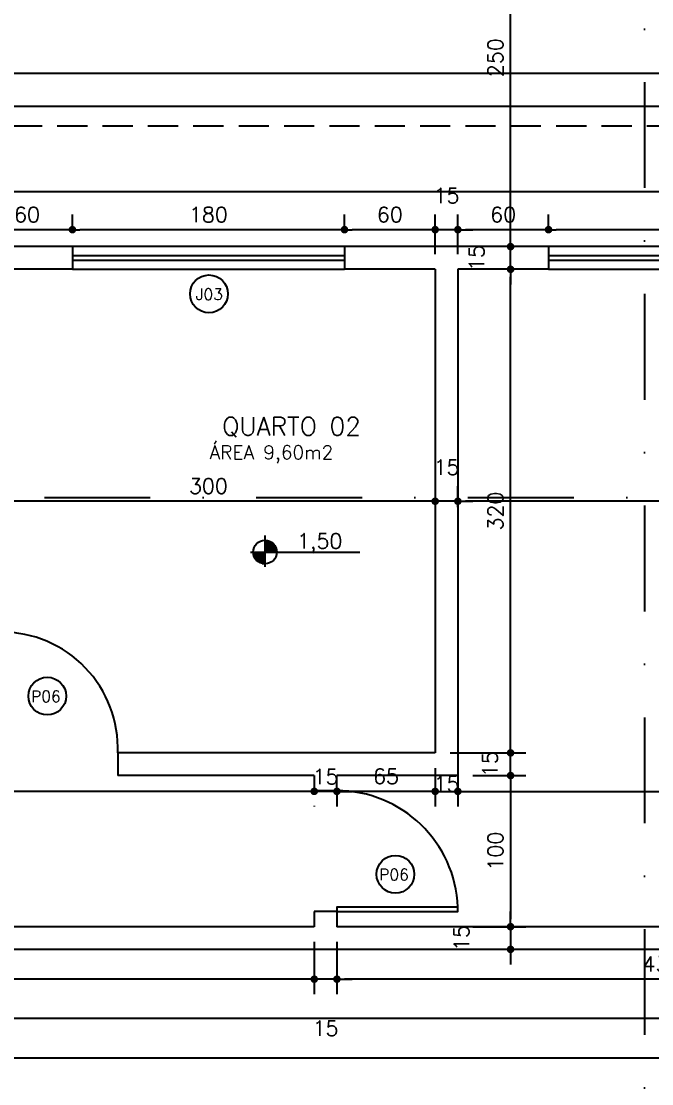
# Model space of a CAD drawing. Header units: inches. Extents: x 580771 to 672494, y 7715997 to 7829530.
# Drawn here: x 655189 to 655606, y 7727580 to 7728283 of the extents above; entities that cross this region are included whole.
import ezdxf

# ---------------------------------------------------------------- set-up
doc = ezdxf.new("R2010")
doc.units = ezdxf.units.IN
doc.header["$MEASUREMENT"] = 0
doc.header["$PDMODE"] = 2
doc.linetypes.add('DASHDOTX2', pattern=[2, 1, -0.5, 0, -0.5])
doc.linetypes.add('DASHED2', pattern=[0.375, 0.25, -0.125])
for name, color, linetype in [('02', 2, 'Continuous'), ('04', 4, 'Continuous'), ('1-ARQ-2', 2, 'Continuous'), ('1-ARQ-A', 1, 'Continuous'), ('Layer1', 1, 'Continuous'), ('Layer3', 3, 'Continuous'), ('NIVEL', 2, 'Continuous'), ('P02', 2, 'Continuous'), ('parede', 6, 'Continuous'), ('SIMBOLOS', 2, 'Continuous')]:
    doc.layers.add(name, color=color, linetype=linetype)
doc.styles.add('R80E50', font='romans.shx', dxfattribs={"height": 10})
doc.styles.add('ROMANS', font='romans', dxfattribs={"height": 0.2})
doc.dimstyles.new('ARQ50', dxfattribs={"dimscale": 50, "dimtxt": 10, "dimasz": 0.1, "dimexe": 0.2, "dimexo": 0.2, "dimgap": 0.1, "dimtad": 1, "dimdec": 0, "dimzin": 12, "dimdsep": 46, "dimtxsty": 'R80E50', "dimblk1": 'DOT', "dimblk2": 'DOT', "dimsah": 1, "dimcen": 0.4, "dimclrd": 15, "dimclre": 15, "dimclrt": 3, "dimadec": 0, "dimazin": 0, "dimtfac": 1, "dimtdec": 0, "dimtmove": 2, "dimatfit": 3, "dimldrblk": 'DOT', "dimfxl": 0.2, "dimtolj": 1, "dimtzin": 12, "dimarcsym": 0})

# ---------------------------------------------------------------- blocks, each defined once
blk = doc.blocks.new('_DOT')
at = {"color": 0, "linetype": 'ByBlock'}
blk.add_line((-0.5, 0), (-1, 0), dxfattribs=at)
at = {"color": 0, "linetype": 'ByBlock', "const_width": 0.5}
blk.add_lwpolyline([(-0.25, 0, 1), (0.25, 0, 1)], format="xyb", close=True, dxfattribs=at)
blk = doc.blocks.new('*D1098')
at = {"layer": 'Defpoints', "color": 0, "transparency": 16777216}
for p in [(654192.74, 7728248.16), (654192.74, 7728213.61), (655922.74, 7728213.61)]:
    blk.add_point(p, dxfattribs=at)
at = {"layer": 'NIVEL', "color": 15, "lineweight": -2, "transparency": 16777216}
for p, q in [((654192.74, 7728223.61), (654192.74, 7728258.16)), ((655922.74, 7728223.61), (655922.74, 7728258.16)), ((655917.74, 7728248.16), (654197.74, 7728248.16))]:
    blk.add_line(p, q, dxfattribs=at)
at = {"layer": 'NIVEL', "color": 15, "lineweight": -2, "transparency": 16777216, "xscale": 5, "yscale": 5, "zscale": 5, "rotation": 180}
blk.add_blockref('_DOT', (654192.74, 7728248.16), dxfattribs=at)
at = {"layer": 'NIVEL', "color": 15, "lineweight": -2, "transparency": 16777216, "xscale": 5, "yscale": 5, "zscale": 5}
blk.add_blockref('_DOT', (655922.74, 7728248.16), dxfattribs=at)
at = {"layer": 'NIVEL', "color": 3, "transparency": 16777216, "insert": (655057.74, 7728258.16), "char_height": 10, "attachment_point": 5, "style": 'R80E50'}
blk.add_mtext('\\A1;1730', dxfattribs=at)
blk = doc.blocks.new('*D1104')
at = {"layer": 'Defpoints', "color": 0, "transparency": 16777216}
for p in [(654527.74, 7728226.26), (654527.74, 7728213.61), (655717.74, 7728213.61)]:
    blk.add_point(p, dxfattribs=at)
at = {"layer": 'NIVEL', "color": 15, "lineweight": -2, "transparency": 16777216}
for p, q in [((654527.74, 7728223.61), (654527.74, 7728236.26)), ((655717.74, 7728223.61), (655717.74, 7728236.26)), ((655712.74, 7728226.26), (654532.74, 7728226.26))]:
    blk.add_line(p, q, dxfattribs=at)
at = {"layer": 'NIVEL', "color": 15, "lineweight": -2, "transparency": 16777216, "xscale": 5, "yscale": 5, "zscale": 5, "rotation": 180}
blk.add_blockref('_DOT', (654527.74, 7728226.26), dxfattribs=at)
at = {"layer": 'NIVEL', "color": 15, "lineweight": -2, "transparency": 16777216, "xscale": 5, "yscale": 5, "zscale": 5}
blk.add_blockref('_DOT', (655717.74, 7728226.26), dxfattribs=at)
at = {"layer": 'NIVEL', "color": 3, "transparency": 16777216, "insert": (655122.74, 7728236.26), "char_height": 10, "attachment_point": 5, "style": 'R80E50'}
blk.add_mtext('\\A1;1190', dxfattribs=at)
blk = doc.blocks.new('*D1116')
at = {"layer": 'Defpoints', "color": 0, "transparency": 16777216}
for p in [(655537.74, 7728144.83), (655537.74, 7728133.61), (655717.74, 7728133.61)]:
    blk.add_point(p, dxfattribs=at)
at = {"layer": 'NIVEL', "color": 15, "lineweight": -2, "transparency": 16777216}
for p, q in [((655537.74, 7728143.61), (655537.74, 7728154.83)), ((655717.74, 7728143.61), (655717.74, 7728154.83)), ((655712.74, 7728144.83), (655542.74, 7728144.83))]:
    blk.add_line(p, q, dxfattribs=at)
at = {"layer": 'NIVEL', "color": 15, "lineweight": -2, "transparency": 16777216, "xscale": 5, "yscale": 5, "zscale": 5, "rotation": 180}
blk.add_blockref('_DOT', (655537.74, 7728144.83), dxfattribs=at)
at = {"layer": 'NIVEL', "color": 15, "lineweight": -2, "transparency": 16777216, "xscale": 5, "yscale": 5, "zscale": 5}
blk.add_blockref('_DOT', (655717.74, 7728144.83), dxfattribs=at)
at = {"layer": 'NIVEL', "color": 3, "transparency": 16777216, "insert": (655627.74, 7728154.83), "char_height": 10, "attachment_point": 5, "style": 'R80E50'}
blk.add_mtext('\\A1;180', dxfattribs=at)
blk = doc.blocks.new('*D1118')
at = {"layer": 'Defpoints', "color": 0, "transparency": 16777216}
for p in [(655477.74, 7728144.83), (655537.74, 7728133.61), (655477.74, 7728118.61)]:
    blk.add_point(p, dxfattribs=at)
at = {"layer": 'NIVEL', "color": 15, "lineweight": -2, "transparency": 16777216}
for p, q in [((655477.74, 7728128.61), (655477.74, 7728154.83)), ((655537.74, 7728143.61), (655537.74, 7728154.83)), ((655532.74, 7728144.83), (655482.74, 7728144.83))]:
    blk.add_line(p, q, dxfattribs=at)
at = {"layer": 'NIVEL', "color": 15, "lineweight": -2, "transparency": 16777216, "xscale": 5, "yscale": 5, "zscale": 5, "rotation": 180}
blk.add_blockref('_DOT', (655477.74, 7728144.83), dxfattribs=at)
at = {"layer": 'NIVEL', "color": 15, "lineweight": -2, "transparency": 16777216, "xscale": 5, "yscale": 5, "zscale": 5}
blk.add_blockref('_DOT', (655537.74, 7728144.83), dxfattribs=at)
at = {"layer": 'NIVEL', "color": 3, "transparency": 16777216, "insert": (655507.74, 7728154.83), "char_height": 10, "attachment_point": 5, "style": 'R80E50'}
blk.add_mtext('\\A1;60', dxfattribs=at)
blk = doc.blocks.new('*D1119')
at = {"layer": 'Defpoints', "color": 0, "transparency": 16777216}
for p in [(655462.74, 7728144.83), (655462.74, 7728118.61), (655477.74, 7728118.61)]:
    blk.add_point(p, dxfattribs=at)
at = {"layer": 'NIVEL', "color": 15, "lineweight": -2, "transparency": 16777216}
for p, q in [((655462.74, 7728128.61), (655462.74, 7728154.83)), ((655477.74, 7728128.61), (655477.74, 7728154.83)), ((655457.74, 7728144.83), (655452.74, 7728144.83)), ((655477.74, 7728144.83), (655462.74, 7728144.83)), ((655482.74, 7728144.83), (655487.74, 7728144.83))]:
    blk.add_line(p, q, dxfattribs=at)
at = {"layer": 'NIVEL', "color": 15, "lineweight": -2, "transparency": 16777216, "xscale": 5, "yscale": 5, "zscale": 5}
blk.add_blockref('_DOT', (655462.74, 7728144.83), dxfattribs=at)
at = {"layer": 'NIVEL', "color": 15, "lineweight": -2, "transparency": 16777216, "xscale": 5, "yscale": 5, "zscale": 5, "rotation": 180}
blk.add_blockref('_DOT', (655477.74, 7728144.83), dxfattribs=at)
at = {"layer": 'NIVEL', "color": 3, "transparency": 16777216, "insert": (655470.24, 7728167.33), "char_height": 10, "attachment_point": 5, "style": 'R80E50'}
blk.add_mtext('\\A1;15', dxfattribs=at)
blk = doc.blocks.new('*D1120')
at = {"layer": 'Defpoints', "color": 0, "transparency": 16777216}
for p in [(655402.74, 7728144.83), (655402.74, 7728133.61), (655462.74, 7728118.61)]:
    blk.add_point(p, dxfattribs=at)
at = {"layer": 'NIVEL', "color": 15, "lineweight": -2, "transparency": 16777216}
for p, q in [((655402.74, 7728143.61), (655402.74, 7728154.83)), ((655462.74, 7728128.61), (655462.74, 7728154.83)), ((655457.74, 7728144.83), (655407.74, 7728144.83))]:
    blk.add_line(p, q, dxfattribs=at)
at = {"layer": 'NIVEL', "color": 15, "lineweight": -2, "transparency": 16777216, "xscale": 5, "yscale": 5, "zscale": 5, "rotation": 180}
blk.add_blockref('_DOT', (655402.74, 7728144.83), dxfattribs=at)
at = {"layer": 'NIVEL', "color": 15, "lineweight": -2, "transparency": 16777216, "xscale": 5, "yscale": 5, "zscale": 5}
blk.add_blockref('_DOT', (655462.74, 7728144.83), dxfattribs=at)
at = {"layer": 'NIVEL', "color": 3, "transparency": 16777216, "insert": (655432.74, 7728154.83), "char_height": 10, "attachment_point": 5, "style": 'R80E50'}
blk.add_mtext('\\A1;60', dxfattribs=at)
blk = doc.blocks.new('*D1121')
at = {"layer": 'Defpoints', "color": 0, "transparency": 16777216}
for p in [(655222.74, 7728144.83), (655222.74, 7728133.61), (655402.74, 7728133.61)]:
    blk.add_point(p, dxfattribs=at)
at = {"layer": 'NIVEL', "color": 15, "lineweight": -2, "transparency": 16777216}
for p, q in [((655222.74, 7728143.61), (655222.74, 7728154.83)), ((655402.74, 7728143.61), (655402.74, 7728154.83)), ((655397.74, 7728144.83), (655227.74, 7728144.83))]:
    blk.add_line(p, q, dxfattribs=at)
at = {"layer": 'NIVEL', "color": 15, "lineweight": -2, "transparency": 16777216, "xscale": 5, "yscale": 5, "zscale": 5, "rotation": 180}
blk.add_blockref('_DOT', (655222.74, 7728144.83), dxfattribs=at)
at = {"layer": 'NIVEL', "color": 15, "lineweight": -2, "transparency": 16777216, "xscale": 5, "yscale": 5, "zscale": 5}
blk.add_blockref('_DOT', (655402.74, 7728144.83), dxfattribs=at)
at = {"layer": 'NIVEL', "color": 3, "transparency": 16777216, "insert": (655312.74, 7728154.83), "char_height": 10, "attachment_point": 5, "style": 'R80E50'}
blk.add_mtext('\\A1;180', dxfattribs=at)
blk = doc.blocks.new('*D1122')
at = {"layer": 'Defpoints', "color": 0, "transparency": 16777216}
for p in [(655162.74, 7728144.83), (655222.74, 7728133.61), (655162.74, 7728118.61)]:
    blk.add_point(p, dxfattribs=at)
at = {"layer": 'NIVEL', "color": 15, "lineweight": -2, "transparency": 16777216}
for p, q in [((655162.74, 7728128.61), (655162.74, 7728154.83)), ((655222.74, 7728143.61), (655222.74, 7728154.83)), ((655217.74, 7728144.83), (655167.74, 7728144.83))]:
    blk.add_line(p, q, dxfattribs=at)
at = {"layer": 'NIVEL', "color": 15, "lineweight": -2, "transparency": 16777216, "xscale": 5, "yscale": 5, "zscale": 5, "rotation": 180}
blk.add_blockref('_DOT', (655162.74, 7728144.83), dxfattribs=at)
at = {"layer": 'NIVEL', "color": 15, "lineweight": -2, "transparency": 16777216, "xscale": 5, "yscale": 5, "zscale": 5}
blk.add_blockref('_DOT', (655222.74, 7728144.83), dxfattribs=at)
at = {"layer": 'NIVEL', "color": 3, "transparency": 16777216, "insert": (655192.74, 7728154.83), "char_height": 10, "attachment_point": 5, "style": 'R80E50'}
blk.add_mtext('\\A1;60', dxfattribs=at)
blk = doc.blocks.new('*D1143')
at = {"layer": 'Defpoints', "color": 0, "transparency": 16777216}
for p in [(654177.74, 7728169.91), (654177.74, 7728133.61), (655842.74, 7728133.61)]:
    blk.add_point(p, dxfattribs=at)
at = {"layer": 'NIVEL', "color": 15, "lineweight": -2, "transparency": 16777216}
for p, q in [((654177.74, 7728143.61), (654177.74, 7728179.91)), ((655842.74, 7728143.61), (655842.74, 7728179.91)), ((655837.74, 7728169.91), (654182.74, 7728169.91))]:
    blk.add_line(p, q, dxfattribs=at)
at = {"layer": 'NIVEL', "color": 15, "lineweight": -2, "transparency": 16777216, "xscale": 5, "yscale": 5, "zscale": 5, "rotation": 180}
blk.add_blockref('_DOT', (654177.74, 7728169.91), dxfattribs=at)
at = {"layer": 'NIVEL', "color": 15, "lineweight": -2, "transparency": 16777216, "xscale": 5, "yscale": 5, "zscale": 5}
blk.add_blockref('_DOT', (655842.74, 7728169.91), dxfattribs=at)
at = {"layer": 'NIVEL', "color": 3, "transparency": 16777216, "insert": (655080.44, 7728179.91), "char_height": 10, "attachment_point": 5, "style": 'R80E50'}
blk.add_mtext('\\A1;1665', dxfattribs=at)
blk = doc.blocks.new('*D1146')
at = {"color": 15, "lineweight": -2, "transparency": 16777216}
for p, q in [((655477.74, 7727961.11), (655477.74, 7727975.13)), ((655822.74, 7727965.13), (655482.74, 7727965.13)), ((655827.74, 7727966.11), (655827.74, 7727955.13))]:
    blk.add_line(p, q, dxfattribs=at)
at = {"layer": 'Defpoints', "color": 0, "transparency": 16777216}
for p in [(655827.74, 7727976.11), (655477.74, 7727965.13), (655477.74, 7727951.11)]:
    blk.add_point(p, dxfattribs=at)
at = {"color": 15, "lineweight": -2, "transparency": 16777216, "xscale": 5, "yscale": 5, "zscale": 5, "rotation": 180}
blk.add_blockref('_DOT', (655477.74, 7727965.13), dxfattribs=at)
at = {"color": 15, "lineweight": -2, "transparency": 16777216, "xscale": 5, "yscale": 5, "zscale": 5}
blk.add_blockref('_DOT', (655827.74, 7727965.13), dxfattribs=at)
at = {"color": 3, "transparency": 16777216, "insert": (655652.74, 7727975.13), "char_height": 10, "attachment_point": 5, "style": 'R80E50'}
blk.add_mtext('\\A1;350', dxfattribs=at)
blk = doc.blocks.new('*D1147')
at = {"color": 15, "lineweight": -2, "transparency": 16777216}
for p, q in [((655477.74, 7727961.11), (655477.74, 7727975.13)), ((655457.74, 7727965.13), (655452.74, 7727965.13)), ((655477.74, 7727965.13), (655462.74, 7727965.13)), ((655482.74, 7727965.13), (655487.74, 7727965.13))]:
    blk.add_line(p, q, dxfattribs=at)
at = {"layer": 'Defpoints', "color": 0, "transparency": 16777216}
for p in [(655462.74, 7727965.13), (655462.74, 7727965.13), (655477.74, 7727951.11)]:
    blk.add_point(p, dxfattribs=at)
at = {"color": 15, "lineweight": -2, "transparency": 16777216, "xscale": 5, "yscale": 5, "zscale": 5}
blk.add_blockref('_DOT', (655462.74, 7727965.13), dxfattribs=at)
at = {"color": 15, "lineweight": -2, "transparency": 16777216, "xscale": 5, "yscale": 5, "zscale": 5, "rotation": 180}
blk.add_blockref('_DOT', (655477.74, 7727965.13), dxfattribs=at)
at = {"color": 3, "transparency": 16777216, "insert": (655470.24, 7727987.63), "char_height": 10, "attachment_point": 5, "style": 'R80E50'}
blk.add_mtext('\\A1;15', dxfattribs=at)
blk = doc.blocks.new('*D1148')
at = {"color": 15, "lineweight": -2, "transparency": 16777216}
for p, q in [((655162.74, 7727968.61), (655162.74, 7727975.13)), ((655457.74, 7727965.13), (655167.74, 7727965.13))]:
    blk.add_line(p, q, dxfattribs=at)
at = {"layer": 'Defpoints', "color": 0, "transparency": 16777216}
for p in [(655162.74, 7727965.13), (655462.74, 7727965.13), (655162.74, 7727958.61)]:
    blk.add_point(p, dxfattribs=at)
at = {"color": 15, "lineweight": -2, "transparency": 16777216, "xscale": 5, "yscale": 5, "zscale": 5, "rotation": 180}
blk.add_blockref('_DOT', (655162.74, 7727965.13), dxfattribs=at)
at = {"color": 15, "lineweight": -2, "transparency": 16777216, "xscale": 5, "yscale": 5, "zscale": 5}
blk.add_blockref('_DOT', (655462.74, 7727965.13), dxfattribs=at)
at = {"color": 3, "transparency": 16777216, "insert": (655312.74, 7727975.13), "char_height": 10, "attachment_point": 5, "style": 'R80E50'}
blk.add_mtext('\\A1;300', dxfattribs=at)
blk = doc.blocks.new('*D1194')
at = {"layer": 'Defpoints', "color": 0, "transparency": 16777216}
for p in [(655462.74, 7727798.61), (655477.74, 7727798.61), (655477.74, 7727773.16)]:
    blk.add_point(p, dxfattribs=at)
at = {"layer": 'NIVEL', "color": 15, "lineweight": -2, "transparency": 16777216}
for p, q in [((655462.74, 7727788.61), (655462.74, 7727763.16)), ((655477.74, 7727788.61), (655477.74, 7727763.16)), ((655457.74, 7727773.16), (655452.74, 7727773.16)), ((655462.74, 7727773.16), (655477.74, 7727773.16)), ((655482.74, 7727773.16), (655487.74, 7727773.16))]:
    blk.add_line(p, q, dxfattribs=at)
at = {"layer": 'NIVEL', "color": 15, "lineweight": -2, "transparency": 16777216, "xscale": 5, "yscale": 5, "zscale": 5}
blk.add_blockref('_DOT', (655462.74, 7727773.16), dxfattribs=at)
at = {"layer": 'NIVEL', "color": 15, "lineweight": -2, "transparency": 16777216, "xscale": 5, "yscale": 5, "zscale": 5, "rotation": 180}
blk.add_blockref('_DOT', (655477.74, 7727773.16), dxfattribs=at)
at = {"layer": 'NIVEL', "color": 3, "transparency": 16777216, "insert": (655470.24, 7727778.13), "char_height": 10, "attachment_point": 5, "style": 'R80E50'}
blk.add_mtext('\\A1;15', dxfattribs=at)
blk = doc.blocks.new('*D1195')
at = {"layer": 'Defpoints', "color": 0, "transparency": 16777216}
for p in [(655477.74, 7727798.61), (655827.74, 7727773.16), (655827.74, 7727763.61)]:
    blk.add_point(p, dxfattribs=at)
at = {"layer": 'NIVEL', "color": 15, "lineweight": -2, "transparency": 16777216}
for p, q in [((655477.74, 7727788.61), (655477.74, 7727763.16)), ((655827.74, 7727773.61), (655827.74, 7727783.16)), ((655482.74, 7727773.16), (655822.74, 7727773.16))]:
    blk.add_line(p, q, dxfattribs=at)
at = {"layer": 'NIVEL', "color": 15, "lineweight": -2, "transparency": 16777216, "xscale": 5, "yscale": 5, "zscale": 5, "rotation": 180}
blk.add_blockref('_DOT', (655477.74, 7727773.16), dxfattribs=at)
at = {"layer": 'NIVEL', "color": 15, "lineweight": -2, "transparency": 16777216, "xscale": 5, "yscale": 5, "zscale": 5}
blk.add_blockref('_DOT', (655827.74, 7727773.16), dxfattribs=at)
at = {"layer": 'NIVEL', "color": 3, "transparency": 16777216, "insert": (655652.74, 7727783.16), "char_height": 10, "attachment_point": 5, "style": 'R80E50'}
blk.add_mtext('\\A1;350', dxfattribs=at)
blk = doc.blocks.new('*D1199')
at = {"layer": 'Defpoints', "color": 0, "transparency": 16777216}
for p in [(655462.74, 7727798.61), (655397.74, 7727783.61), (655397.74, 7727773.16)]:
    blk.add_point(p, dxfattribs=at)
at = {"layer": 'NIVEL', "color": 15, "lineweight": -2, "transparency": 16777216}
for p, q in [((655462.74, 7727788.61), (655462.74, 7727763.16)), ((655397.74, 7727773.61), (655397.74, 7727763.16)), ((655457.74, 7727773.16), (655402.74, 7727773.16))]:
    blk.add_line(p, q, dxfattribs=at)
at = {"layer": 'NIVEL', "color": 15, "lineweight": -2, "transparency": 16777216, "xscale": 5, "yscale": 5, "zscale": 5, "rotation": 180}
blk.add_blockref('_DOT', (655397.74, 7727773.16), dxfattribs=at)
at = {"layer": 'NIVEL', "color": 15, "lineweight": -2, "transparency": 16777216, "xscale": 5, "yscale": 5, "zscale": 5}
blk.add_blockref('_DOT', (655462.74, 7727773.16), dxfattribs=at)
at = {"layer": 'NIVEL', "color": 3, "transparency": 16777216, "insert": (655430.24, 7727783.16), "char_height": 10, "attachment_point": 5, "style": 'R80E50'}
blk.add_mtext('\\A1;65', dxfattribs=at)
blk = doc.blocks.new('*D1200')
at = {"layer": 'Defpoints', "color": 0, "transparency": 16777216}
for p in [(655397.74, 7727783.61), (655382.74, 7727773.61), (655382.74, 7727773.16)]:
    blk.add_point(p, dxfattribs=at)
at = {"layer": 'NIVEL', "color": 15, "lineweight": -2, "transparency": 16777216}
for p, q in [((655397.74, 7727773.61), (655397.74, 7727763.16)), ((655377.74, 7727773.16), (655372.74, 7727773.16)), ((655397.74, 7727773.16), (655382.74, 7727773.16)), ((655402.74, 7727773.16), (655407.74, 7727773.16)), ((655382.74, 7727763.61), (655382.74, 7727763.16))]:
    blk.add_line(p, q, dxfattribs=at)
at = {"layer": 'NIVEL', "color": 15, "lineweight": -2, "transparency": 16777216, "xscale": 5, "yscale": 5, "zscale": 5}
blk.add_blockref('_DOT', (655382.74, 7727773.16), dxfattribs=at)
at = {"layer": 'NIVEL', "color": 15, "lineweight": -2, "transparency": 16777216, "xscale": 5, "yscale": 5, "zscale": 5, "rotation": 180}
blk.add_blockref('_DOT', (655397.74, 7727773.16), dxfattribs=at)
at = {"layer": 'NIVEL', "color": 3, "transparency": 16777216, "insert": (655390.24, 7727782.89), "char_height": 10, "attachment_point": 5, "style": 'R80E50'}
blk.add_mtext('\\A1;15', dxfattribs=at)
blk = doc.blocks.new('*D1201')
at = {"layer": 'Defpoints', "color": 0, "transparency": 16777216}
for p in [(654832.74, 7727783.61), (655382.74, 7727773.61), (654832.74, 7727773.16)]:
    blk.add_point(p, dxfattribs=at)
at = {"layer": 'NIVEL', "color": 15, "lineweight": -2, "transparency": 16777216}
for p, q in [((654832.74, 7727773.61), (654832.74, 7727763.16)), ((655377.74, 7727773.16), (654837.74, 7727773.16)), ((655382.74, 7727763.61), (655382.74, 7727763.16))]:
    blk.add_line(p, q, dxfattribs=at)
at = {"layer": 'NIVEL', "color": 15, "lineweight": -2, "transparency": 16777216, "xscale": 5, "yscale": 5, "zscale": 5, "rotation": 180}
blk.add_blockref('_DOT', (654832.74, 7727773.16), dxfattribs=at)
at = {"layer": 'NIVEL', "color": 15, "lineweight": -2, "transparency": 16777216, "xscale": 5, "yscale": 5, "zscale": 5}
blk.add_blockref('_DOT', (655382.74, 7727773.16), dxfattribs=at)
at = {"layer": 'NIVEL', "color": 3, "transparency": 16777216, "insert": (655107.74, 7727783.16), "char_height": 10, "attachment_point": 5, "style": 'R80E50'}
blk.add_mtext('\\A1;550', dxfattribs=at)
blk = doc.blocks.new('*D1241')
at = {"layer": 'Defpoints', "color": 0, "transparency": 16777216}
for p in [(655477.74, 7727783.61), (655477.74, 7727683.61), (655512.63, 7727683.61)]:
    blk.add_point(p, dxfattribs=at)
at = {"layer": 'NIVEL', "color": 15, "lineweight": -2, "transparency": 16777216}
for p, q in [((655487.74, 7727783.61), (655522.63, 7727783.61)), ((655512.63, 7727778.61), (655512.63, 7727688.61)), ((655487.74, 7727683.61), (655522.63, 7727683.61))]:
    blk.add_line(p, q, dxfattribs=at)
at = {"layer": 'NIVEL', "color": 15, "lineweight": -2, "transparency": 16777216, "xscale": 5, "yscale": 5, "zscale": 5}
for p, rotation in [((655512.63, 7727783.61), 90), ((655512.63, 7727683.61), 270)]:
    blk.add_blockref('_DOT', p, dxfattribs=dict(at, rotation=rotation))
at = {"layer": 'NIVEL', "color": 3, "transparency": 16777216, "insert": (655502.63, 7727733.61), "char_height": 10, "attachment_point": 5, "rotation": 90, "style": 'R80E50'}
blk.add_mtext('\\A1;100', dxfattribs=at)
blk = doc.blocks.new('*D1242')
at = {"layer": 'Defpoints', "color": 0, "transparency": 16777216}
for p in [(655462.74, 7727798.61), (655512.63, 7727798.61), (655477.74, 7727783.61)]:
    blk.add_point(p, dxfattribs=at)
at = {"layer": 'NIVEL', "color": 15, "lineweight": -2, "transparency": 16777216}
for p, q in [((655512.63, 7727803.61), (655512.63, 7727808.61)), ((655472.74, 7727798.61), (655522.63, 7727798.61)), ((655512.63, 7727783.61), (655512.63, 7727798.61)), ((655487.74, 7727783.61), (655522.63, 7727783.61)), ((655512.63, 7727778.61), (655512.63, 7727773.61))]:
    blk.add_line(p, q, dxfattribs=at)
at = {"layer": 'NIVEL', "color": 15, "lineweight": -2, "transparency": 16777216, "xscale": 5, "yscale": 5, "zscale": 5}
for p, rotation in [((655512.63, 7727798.61), 270), ((655512.63, 7727783.61), 90)]:
    blk.add_blockref('_DOT', p, dxfattribs=dict(at, rotation=rotation))
at = {"layer": 'NIVEL', "color": 3, "transparency": 16777216, "insert": (655499.04, 7727791.11), "char_height": 10, "attachment_point": 5, "rotation": 90, "style": 'R80E50'}
blk.add_mtext('\\A1;15', dxfattribs=at)
blk = doc.blocks.new('*D1243')
at = {"layer": 'Defpoints', "color": 0, "transparency": 16777216}
for p in [(655512.63, 7728118.61), (655514.9, 7728118.61), (655462.74, 7727798.61)]:
    blk.add_point(p, dxfattribs=at)
at = {"layer": 'NIVEL', "color": 15, "lineweight": -2, "transparency": 16777216}
for p, q in [((655504.9, 7728118.61), (655502.63, 7728118.61)), ((655512.63, 7727803.61), (655512.63, 7728113.61)), ((655472.74, 7727798.61), (655522.63, 7727798.61))]:
    blk.add_line(p, q, dxfattribs=at)
at = {"layer": 'NIVEL', "color": 15, "lineweight": -2, "transparency": 16777216, "xscale": 5, "yscale": 5, "zscale": 5}
for p, rotation in [((655512.63, 7728118.61), 90), ((655512.63, 7727798.61), 270)]:
    blk.add_blockref('_DOT', p, dxfattribs=dict(at, rotation=rotation))
at = {"layer": 'NIVEL', "color": 3, "transparency": 16777216, "insert": (655502.63, 7727958.61), "char_height": 10, "attachment_point": 5, "rotation": 90, "style": 'R80E50'}
blk.add_mtext('\\A1;320', dxfattribs=at)
blk = doc.blocks.new('*D1244')
at = {"layer": 'Defpoints', "color": 0, "transparency": 16777216}
for p in [(655512.63, 7728133.61), (655514.9, 7728133.61), (655514.9, 7728118.61)]:
    blk.add_point(p, dxfattribs=at)
at = {"layer": 'NIVEL', "color": 15, "lineweight": -2, "transparency": 16777216}
for p, q in [((655512.63, 7728138.61), (655512.63, 7728143.61)), ((655504.9, 7728133.61), (655502.63, 7728133.61)), ((655512.63, 7728118.61), (655512.63, 7728133.61)), ((655504.9, 7728118.61), (655502.63, 7728118.61)), ((655512.63, 7728113.61), (655512.63, 7728108.61))]:
    blk.add_line(p, q, dxfattribs=at)
at = {"layer": 'NIVEL', "color": 15, "lineweight": -2, "transparency": 16777216, "xscale": 5, "yscale": 5, "zscale": 5}
for p, rotation in [((655512.63, 7728133.61), 270), ((655512.63, 7728118.61), 90)]:
    blk.add_blockref('_DOT', p, dxfattribs=dict(at, rotation=rotation))
at = {"layer": 'NIVEL', "color": 3, "transparency": 16777216, "insert": (655490.13, 7728126.11), "char_height": 10, "attachment_point": 5, "rotation": 90, "style": 'R80E50'}
blk.add_mtext('\\A1;15', dxfattribs=at)
blk = doc.blocks.new('*D1245')
at = {"layer": 'Defpoints', "color": 0, "transparency": 16777216}
for p in [(655512.63, 7728383.61), (655542.95, 7728383.61), (655514.9, 7728133.61)]:
    blk.add_point(p, dxfattribs=at)
at = {"layer": 'NIVEL', "color": 15, "lineweight": -2, "transparency": 16777216}
for p, q in [((655532.95, 7728383.61), (655502.63, 7728383.61)), ((655512.63, 7728138.61), (655512.63, 7728378.61)), ((655504.9, 7728133.61), (655502.63, 7728133.61))]:
    blk.add_line(p, q, dxfattribs=at)
at = {"layer": 'NIVEL', "color": 15, "lineweight": -2, "transparency": 16777216, "xscale": 5, "yscale": 5, "zscale": 5}
for p, rotation in [((655512.63, 7728383.61), 90), ((655512.63, 7728133.61), 270)]:
    blk.add_blockref('_DOT', p, dxfattribs=dict(at, rotation=rotation))
at = {"layer": 'NIVEL', "color": 3, "transparency": 16777216, "insert": (655502.63, 7728258.61), "char_height": 10, "attachment_point": 5, "rotation": 90, "style": 'R80E50'}
blk.add_mtext('\\A1;250', dxfattribs=at)
blk = doc.blocks.new('*D1246')
at = {"layer": 'Defpoints', "color": 0, "transparency": 16777216}
for p in [(655477.74, 7727683.61), (655512.63, 7727668.61), (655542.95, 7727668.61)]:
    blk.add_point(p, dxfattribs=at)
at = {"layer": 'NIVEL', "color": 15, "lineweight": -2, "transparency": 16777216}
for p, q in [((655512.63, 7727688.61), (655512.63, 7727693.61)), ((655487.74, 7727683.61), (655522.63, 7727683.61)), ((655512.63, 7727683.61), (655512.63, 7727668.61)), ((655532.95, 7727668.61), (655502.63, 7727668.61)), ((655512.63, 7727663.61), (655512.63, 7727658.61))]:
    blk.add_line(p, q, dxfattribs=at)
at = {"layer": 'NIVEL', "color": 15, "lineweight": -2, "transparency": 16777216, "xscale": 5, "yscale": 5, "zscale": 5}
for p, rotation in [((655512.63, 7727683.61), 270), ((655512.63, 7727668.61), 90)]:
    blk.add_blockref('_DOT', p, dxfattribs=dict(at, rotation=rotation))
at = {"layer": 'NIVEL', "color": 3, "transparency": 16777216, "insert": (655480.13, 7727676.11), "char_height": 10, "attachment_point": 5, "rotation": 90, "style": 'R80E50'}
blk.add_mtext('\\A1;15', dxfattribs=at)
blk = doc.blocks.new('*D733')
at = {"layer": 'Defpoints', "color": 0, "transparency": 16777216}
for p in [(655397.74, 7727683.61), (655827.74, 7727683.61), (655397.74, 7727648.89)]:
    blk.add_point(p, dxfattribs=at)
at = {"layer": 'NIVEL', "color": 15, "lineweight": -2, "transparency": 16777216}
for p, q in [((655397.74, 7727673.61), (655397.74, 7727638.89)), ((655827.74, 7727673.61), (655827.74, 7727638.89)), ((655822.74, 7727648.89), (655402.74, 7727648.89))]:
    blk.add_line(p, q, dxfattribs=at)
at = {"layer": 'NIVEL', "color": 15, "lineweight": -2, "transparency": 16777216, "xscale": 5, "yscale": 5, "zscale": 5, "rotation": 180}
blk.add_blockref('_DOT', (655397.74, 7727648.89), dxfattribs=at)
at = {"layer": 'NIVEL', "color": 15, "lineweight": -2, "transparency": 16777216, "xscale": 5, "yscale": 5, "zscale": 5}
blk.add_blockref('_DOT', (655827.74, 7727648.89), dxfattribs=at)
at = {"layer": 'NIVEL', "color": 3, "transparency": 16777216, "insert": (655612.74, 7727658.89), "char_height": 10, "attachment_point": 5, "style": 'R80E50'}
blk.add_mtext('\\A1;430', dxfattribs=at)
blk = doc.blocks.new('*D734')
at = {"layer": 'Defpoints', "color": 0, "transparency": 16777216}
for p in [(655382.74, 7727683.61), (655397.74, 7727683.61), (655382.74, 7727648.89)]:
    blk.add_point(p, dxfattribs=at)
at = {"layer": 'NIVEL', "color": 15, "lineweight": -2, "transparency": 16777216}
for p, q in [((655382.74, 7727673.61), (655382.74, 7727638.89)), ((655397.74, 7727673.61), (655397.74, 7727638.89)), ((655377.74, 7727648.89), (655372.74, 7727648.89)), ((655397.74, 7727648.89), (655382.74, 7727648.89)), ((655402.74, 7727648.89), (655407.74, 7727648.89))]:
    blk.add_line(p, q, dxfattribs=at)
at = {"layer": 'NIVEL', "color": 15, "lineweight": -2, "transparency": 16777216, "xscale": 5, "yscale": 5, "zscale": 5}
blk.add_blockref('_DOT', (655382.74, 7727648.89), dxfattribs=at)
at = {"layer": 'NIVEL', "color": 15, "lineweight": -2, "transparency": 16777216, "xscale": 5, "yscale": 5, "zscale": 5, "rotation": 180}
blk.add_blockref('_DOT', (655397.74, 7727648.89), dxfattribs=at)
at = {"layer": 'NIVEL', "color": 3, "transparency": 16777216, "insert": (655390.24, 7727616.39), "char_height": 10, "attachment_point": 5, "style": 'R80E50'}
blk.add_mtext('\\A1;15', dxfattribs=at)
blk = doc.blocks.new('*D735')
at = {"layer": 'Defpoints', "color": 0, "transparency": 16777216}
for p in [(653712.74, 7727683.61), (655382.74, 7727683.61), (653712.74, 7727648.89)]:
    blk.add_point(p, dxfattribs=at)
at = {"layer": 'NIVEL', "color": 15, "lineweight": -2, "transparency": 16777216}
for p, q in [((653712.74, 7727673.61), (653712.74, 7727638.89)), ((655382.74, 7727673.61), (655382.74, 7727638.89)), ((655377.74, 7727648.89), (653717.74, 7727648.89))]:
    blk.add_line(p, q, dxfattribs=at)
at = {"layer": 'NIVEL', "color": 15, "lineweight": -2, "transparency": 16777216, "xscale": 5, "yscale": 5, "zscale": 5, "rotation": 180}
blk.add_blockref('_DOT', (653712.74, 7727648.89), dxfattribs=at)
at = {"layer": 'NIVEL', "color": 15, "lineweight": -2, "transparency": 16777216, "xscale": 5, "yscale": 5, "zscale": 5}
blk.add_blockref('_DOT', (655382.74, 7727648.89), dxfattribs=at)
at = {"layer": 'NIVEL', "color": 3, "transparency": 16777216, "insert": (654547.74, 7727658.89), "char_height": 10, "attachment_point": 5, "style": 'R80E50'}
blk.add_mtext('\\A1;1670', dxfattribs=at)
blk = doc.blocks.new('*D743')
at = {"layer": 'Defpoints', "color": 0, "transparency": 16777216}
for p in [(652832.74, 7727668.61), (656007.74, 7727668.61), (656007.74, 7727623.13)]:
    blk.add_point(p, dxfattribs=at)
at = {"layer": 'NIVEL', "color": 15, "lineweight": -2, "transparency": 16777216}
for p, q in [((652832.74, 7727658.61), (652832.74, 7727613.13)), ((656007.74, 7727658.61), (656007.74, 7727613.13)), ((652837.74, 7727623.13), (656002.74, 7727623.13))]:
    blk.add_line(p, q, dxfattribs=at)
at = {"layer": 'NIVEL', "color": 15, "lineweight": -2, "transparency": 16777216, "xscale": 5, "yscale": 5, "zscale": 5, "rotation": 180}
blk.add_blockref('_DOT', (652832.74, 7727623.13), dxfattribs=at)
at = {"layer": 'NIVEL', "color": 15, "lineweight": -2, "transparency": 16777216, "xscale": 5, "yscale": 5, "zscale": 5}
blk.add_blockref('_DOT', (656007.74, 7727623.13), dxfattribs=at)
at = {"layer": 'NIVEL', "color": 3, "transparency": 16777216, "insert": (654420.24, 7727633.13), "char_height": 10, "attachment_point": 5, "style": 'R80E50'}
blk.add_mtext('\\A1;3175', dxfattribs=at)
blk = doc.blocks.new('*D745')
at = {"layer": 'Defpoints', "color": 0, "transparency": 16777216}
for p in [(652356.25, 7727668.61), (656499.08, 7727668.61), (652356.25, 7727596.58)]:
    blk.add_point(p, dxfattribs=at)
at = {"layer": 'NIVEL', "color": 15, "lineweight": -2, "transparency": 16777216}
for p, q in [((652356.25, 7727658.61), (652356.25, 7727586.58)), ((656499.08, 7727658.61), (656499.08, 7727586.58)), ((656494.08, 7727596.58), (652361.25, 7727596.58))]:
    blk.add_line(p, q, dxfattribs=at)
at = {"layer": 'NIVEL', "color": 15, "lineweight": -2, "transparency": 16777216, "xscale": 5, "yscale": 5, "zscale": 5, "rotation": 180}
blk.add_blockref('_DOT', (652356.25, 7727596.58), dxfattribs=at)
at = {"layer": 'NIVEL', "color": 15, "lineweight": -2, "transparency": 16777216, "xscale": 5, "yscale": 5, "zscale": 5}
blk.add_blockref('_DOT', (656499.08, 7727596.58), dxfattribs=at)
at = {"layer": 'NIVEL', "color": 3, "transparency": 16777216, "insert": (654427.66, 7727606.58), "char_height": 10, "attachment_point": 5, "style": 'R80E50'}
blk.add_mtext('\\A1;4143', dxfattribs=at)
blk = doc.blocks.new('*X31')
at = {"color": 0}
for p, q in [((-1683, 3892), (-1680, 3892)), ((-1683, 3891), (-1680, 3891)), ((-1683, 3890), (-1680, 3890)), ((-1683, 3889), (-1680, 3889)), ((-1683, 3882), (-1683, 3888)), ((-1683, 3888), (-1680, 3888)), ((-1682, 3882), (-1682, 3888)), ((-1681, 3882), (-1681, 3888)), ((-1680, 3888), (-1680, 3892.3)), ((-1680, 3882), (-1680, 3888)), ((-1680, 3888), (-1674, 3888)), ((-1680, 3887), (-1674, 3887)), ((-1680, 3886), (-1674, 3886)), ((-1680, 3885), (-1674, 3885)), ((-1679, 3888), (-1679, 3892)), ((-1678, 3888), (-1678, 3891.6)), ((-1677, 3888), (-1677, 3891.1)), ((-1676, 3888), (-1676, 3890.4)), ((-1675, 3888), (-1675, 3889.6)), ((-1674, 3888), (-1674, 3888.6)), ((-1674, 3882), (-1674, 3888)), ((-1674, 3888), (-1673.5, 3888)), ((-1673, 3882), (-1673, 3887.2)), ((-1672, 3882), (-1672, 3885.4)), ((-1695, 3880), (-1692, 3880)), ((-1694.9, 3879), (-1692, 3879)), ((-1694.7, 3878), (-1692, 3878)), ((-1694.5, 3877), (-1692, 3877)), ((-1694.1, 3876), (-1692, 3876)), ((-1694, 3875.8), (-1694, 3876)), ((-1693, 3874), (-1693, 3876)), ((-1692, 3876), (-1692, 3880.7)), ((-1692, 3872.7), (-1692, 3876)), ((-1692, 3876), (-1686, 3876)), ((-1692, 3875), (-1686, 3875)), ((-1692, 3874), (-1686, 3874)), ((-1691, 3876), (-1691, 3880.7)), ((-1690, 3876), (-1690, 3880.7)), ((-1689, 3876), (-1689, 3880.7)), ((-1688, 3876), (-1688, 3880.7)), ((-1687, 3876), (-1687, 3880.7)), ((-1686, 3876), (-1686, 3880.7)), ((-1686, 3880), (-1683, 3880)), ((-1686, 3879), (-1683, 3879)), ((-1686, 3878), (-1683, 3878)), ((-1686, 3877), (-1683, 3877)), ((-1686, 3870), (-1686, 3876)), ((-1686, 3876), (-1683, 3876)), ((-1685, 3870), (-1685, 3876)), ((-1684, 3870), (-1684, 3876)), ((-1683, 3882), (-1680, 3882)), ((-1683, 3881), (-1680, 3881)), ((-1680, 3884), (-1674, 3884)), ((-1680, 3883), (-1674, 3883)), ((-1680, 3880.7), (-1680, 3882)), ((-1680, 3882), (-1674, 3882)), ((-1679, 3880.7), (-1679, 3882)), ((-1678, 3880.7), (-1678, 3882)), ((-1677, 3880.7), (-1677, 3882)), ((-1676, 3880.7), (-1676, 3882)), ((-1675, 3880.7), (-1675, 3882)), ((-1674, 3880.7), (-1674, 3882)), ((-1674, 3882), (-1671.1, 3882)), ((-1674, 3881), (-1671.1, 3881)), ((-1692, 3873), (-1686, 3873)), ((-1691.3, 3872), (-1686, 3872)), ((-1690.1, 3871), (-1686, 3871)), ((-1688.5, 3870), (-1686, 3870)), ((-1688, 3869.8), (-1688, 3870)), ((-1687, 3869.4), (-1687, 3870)), ((-1686, 3869.1), (-1686, 3870)), ((-1686, 3870), (-1683, 3870)), ((-1685.8, 3869), (-1683, 3869))]:
    blk.add_line(p, q, dxfattribs=at)

msp = doc.modelspace()

# ---------------------------------------------------------------- linework, layer by layer
at = {"layer": '04', "linetype": 'DASHDOTX2', "ltscale": 70}
for p, q in [((655601.168, 7729223.148), (655601.168, 7727487.801)), ((651281.452, 7727967.635), (656521.714, 7727967.635))]:
    msp.add_line(p, q, dxfattribs=at)
at = {"layer": '1-ARQ-2'}
for p, q in [((655402.741, 7728127.605), (655222.741, 7728127.605)), ((655717.741, 7728127.605), (655537.741, 7728127.605)), ((655222.741, 7728124.605), (655402.741, 7728124.605)), ((655537.741, 7728124.605), (655717.741, 7728124.605))]:
    msp.add_line(p, q, dxfattribs=at)
at = {"layer": '1-ARQ-A'}
for p, q in [((655402.741, 7728133.605), (655222.741, 7728133.605)), ((655717.741, 7728133.605), (655537.741, 7728133.605)), ((655222.741, 7728118.605), (655402.741, 7728118.605)), ((655537.741, 7728118.605), (655717.741, 7728118.605))]:
    msp.add_line(p, q, dxfattribs=at)
for centre, radius, start in [((655175.741, 7727801.549), 77.056, 357.810619), ((655397.741, 7727693.547), 80.058, 2.189381)]:
    msp.add_arc(centre, radius, start, 90, dxfattribs=at)
at = {"layer": 'Layer1', "linetype": 'DASHED2', "ltscale": 80}
msp.add_line((654192.741, 7728213.605), (655922.741, 7728213.605), dxfattribs=at)
at = {"layer": 'NIVEL', "color": 2, "linetype": 'Continuous'}
for p, q in [((655350.101, 7727942.574), (655350.101, 7727921.821)), ((655412.806, 7727931.297), (655340.467, 7727931.297))]:
    msp.add_line(p, q, dxfattribs=at)
msp.add_circle((655350.174, 7727931.516), 7.84, dxfattribs=at)
at = {"layer": 'P02'}
msp.add_lwpolyline([(655397.741, 7727693.605), (655477.741, 7727693.605), (655477.741, 7727696.605), (655397.741, 7727696.605), (655397.741, 7727693.605)], dxfattribs=at)
at = {"layer": 'parede'}
for p, q in [((655222.741, 7728133.605), (655087.741, 7728133.605)), ((655222.741, 7728133.605), (655222.741, 7728118.605)), ((655537.741, 7728133.605), (655402.741, 7728133.605)), ((655402.741, 7728133.605), (655402.741, 7728118.605)), ((655537.741, 7728133.605), (655537.741, 7728118.605)), ((655222.741, 7728118.605), (655162.741, 7728118.605)), ((655462.741, 7728118.605), (655402.741, 7728118.605)), ((655462.741, 7728118.605), (655462.741, 7727798.605)), ((655537.741, 7728118.605), (655477.741, 7728118.605)), ((655477.741, 7728118.605), (655477.741, 7727783.605)), ((655462.741, 7727798.605), (655252.741, 7727798.605)), ((655252.741, 7727798.605), (655252.741, 7727783.605)), ((655382.741, 7727783.605), (655252.741, 7727783.605)), ((655382.741, 7727783.605), (655382.741, 7727773.605)), ((655477.741, 7727783.605), (655397.741, 7727783.605)), ((655397.741, 7727773.605), (655397.741, 7727783.605)), ((655397.741, 7727773.605), (655382.741, 7727773.605)), ((655397.741, 7727693.605), (655382.741, 7727693.605)), ((655382.741, 7727693.605), (655382.741, 7727683.605)), ((655397.741, 7727693.605), (655397.741, 7727683.605)), ((655382.741, 7727683.605), (653712.741, 7727683.605)), ((655827.741, 7727683.605), (655397.741, 7727683.605)), ((656007.741, 7727668.605), (652832.741, 7727668.605))]:
    msp.add_line(p, q, dxfattribs=at)
at = {"layer": 'SIMBOLOS', "color": 2}
for centre in [(655313.114, 7728102.362), (655206.136, 7727836.222), (655436.446, 7727718.306)]:
    msp.add_circle(centre, 12.5, dxfattribs=at)

# ---------------------------------------------------------------- block references
at = {"layer": 'NIVEL', "color": 1, "linetype": 'Continuous', "xscale": 0.6533333333209157, "yscale": 0.6533333333209157, "zscale": 0.6533333333209157}
msp.add_blockref('*X31', (656449.766, 7725396.134), dxfattribs=at)

# ---------------------------------------------------------------- texts
at = {"layer": '02', "insert": (655313.539, 7727990.263), "char_height": 9, "width": 104.16053, "attachment_point": 7, "style": 'R80E50'}
msp.add_mtext('\\pt63;{\\C2;ÁREA 9,60m2}', dxfattribs=at)
at = {"layer": 'Layer3', "style": 'R80E50'}
msp.add_text('QUARTO 02', height=12.1, dxfattribs=at).set_placement((655321.813, 7728008.669))
at = {"layer": 'NIVEL', "color": 2, "linetype": 'Continuous', "style": 'ROMANS'}
msp.add_text('1,50', height=10, dxfattribs=at).set_placement((655371.331, 7727933.821))
at = {"layer": 'SIMBOLOS', "color": 2, "style": 'ROMANS'}
for s, p in [('J03', (655304.329, 7728098.359)), ('P06', (655195.403, 7727832.218)), ('P06', (655425.713, 7727714.302))]:
    msp.add_text(s, height=7.5, dxfattribs=at).set_placement(p)

# ---------------------------------------------------------------- dimensions: what is measured, and where the dimension line sits
at = {"color": 4}
for base, p1, p2, picture, middle in [((655462.741, 7727965.129), (655477.741, 7727951.105), (655462.741, 7727965.129), '*D1147', (655470.241, 7727987.629)), ((655162.741, 7727965.129), (655462.741, 7727965.129), (655162.741, 7727958.605), '*D1148', (655312.741, 7727975.129)), ((655477.741, 7727965.129), (655827.741, 7727976.105), (655477.741, 7727951.105), '*D1146', (655652.741, 7727975.129))]:
    dim = msp.add_linear_dim(base=base, p1=p1, p2=p2, dimstyle='ARQ50', dxfattribs=at)
    dim.commit()
    dim.dimension.update_dxf_attribs({"geometry": picture, "text_midpoint": middle})
at = {"layer": 'NIVEL', "color": 4}
for base, p1, p2, picture, middle in [((655512.628, 7728383.605), (655514.905, 7728133.605), (655542.947, 7728383.605), '*D1245', (655502.628, 7728258.605)), ((655512.628, 7728133.605), (655514.905, 7728118.605), (655514.905, 7728133.605), '*D1244', (655490.128, 7728126.105)), ((655512.628, 7728118.605), (655462.741, 7727798.605), (655514.905, 7728118.605), '*D1243', (655502.628, 7727958.605)), ((655512.628, 7727683.605), (655477.741, 7727783.605), (655477.741, 7727683.605), '*D1241', (655502.628, 7727733.605)), ((655512.628, 7727668.605), (655477.741, 7727683.605), (655542.947, 7727668.605), '*D1246', (655480.128, 7727676.105))]:
    dim = msp.add_linear_dim(base=base, p1=p1, p2=p2, angle=90, dimstyle='ARQ50', dxfattribs=at)
    dim.commit()
    dim.dimension.update_dxf_attribs({"geometry": picture, "text_midpoint": middle})
for base, p1, p2, picture, middle in [((654192.741, 7728248.164), (655922.741, 7728213.605), (654192.741, 7728213.605), '*D1098', (655057.741, 7728258.164)), ((654527.741, 7728226.261), (655717.741, 7728213.605), (654527.741, 7728213.605), '*D1104', (655122.741, 7728236.261)), ((655462.741, 7728144.834), (655477.741, 7728118.605), (655462.741, 7728118.605), '*D1119', (655470.241, 7728167.334)), ((655162.741, 7728144.834), (655222.741, 7728133.605), (655162.741, 7728118.605), '*D1122', (655192.741, 7728154.834)), ((655222.741, 7728144.834), (655402.741, 7728133.605), (655222.741, 7728133.605), '*D1121', (655312.741, 7728154.834)), ((655402.741, 7728144.834), (655462.741, 7728118.605), (655402.741, 7728133.605), '*D1120', (655432.741, 7728154.834)), ((655477.741, 7728144.834), (655537.741, 7728133.605), (655477.741, 7728118.605), '*D1118', (655507.741, 7728154.834)), ((655537.741, 7728144.834), (655717.741, 7728133.605), (655537.741, 7728133.605), '*D1116', (655627.741, 7728154.834)), ((655397.741, 7727773.163), (655462.741, 7727798.605), (655397.741, 7727783.605), '*D1199', (655430.241, 7727783.163)), ((655827.741, 7727773.163), (655477.741, 7727798.605), (655827.741, 7727763.605), '*D1195', (655652.741, 7727783.163)), ((654832.741, 7727773.163), (655382.741, 7727773.605), (654832.741, 7727783.605), '*D1201', (655107.741, 7727783.163)), ((653712.741, 7727648.894), (655382.741, 7727683.605), (653712.741, 7727683.605), '*D735', (654547.741, 7727658.894)), ((655382.741, 7727648.894), (655397.741, 7727683.605), (655382.741, 7727683.605), '*D734', (655390.241, 7727616.394)), ((655397.741, 7727648.894), (655827.741, 7727683.605), (655397.741, 7727683.605), '*D733', (655612.741, 7727658.894)), ((652356.246, 7727596.578), (656499.083, 7727668.605), (652356.246, 7727668.605), '*D745', (654427.665, 7727606.578)), ((656007.741, 7727623.132), (652832.741, 7727668.605), (656007.741, 7727668.605), '*D743', (654420.241, 7727633.132))]:
    dim = msp.add_linear_dim(base=base, p1=p1, p2=p2, dimstyle='ARQ50', dxfattribs=at)
    dim.commit()
    dim.dimension.update_dxf_attribs({"geometry": picture, "text_midpoint": middle})
for base, p1, p2, picture, middle in [((654177.741, 7728169.907), (655842.741, 7728133.605), (654177.741, 7728133.605), '*D1143', (655080.442, 7728179.907)), ((655477.741, 7727773.163), (655462.741, 7727798.605), (655477.741, 7727798.605), '*D1194', (655470.241, 7727778.127)), ((655382.741, 7727773.163), (655397.741, 7727783.605), (655382.741, 7727773.605), '*D1200', (655390.241, 7727782.895))]:
    dim = msp.add_linear_dim(base=base, p1=p1, p2=p2, dimstyle='ARQ50', dxfattribs=at)
    dim.commit()
    dim.dimension.update_dxf_attribs({"geometry": picture, "text_midpoint": middle, "dimtype": 160})
dim = msp.add_linear_dim(base=(655512.628, 7727798.605), p1=(655477.741, 7727783.605), p2=(655462.741, 7727798.605), angle=90, dimstyle='ARQ50', dxfattribs=at)
dim.commit()
dim.dimension.update_dxf_attribs({"geometry": '*D1242', "text_midpoint": (655499.038, 7727791.105), "dimtype": 160})

doc.saveas('drawing.dxf')
